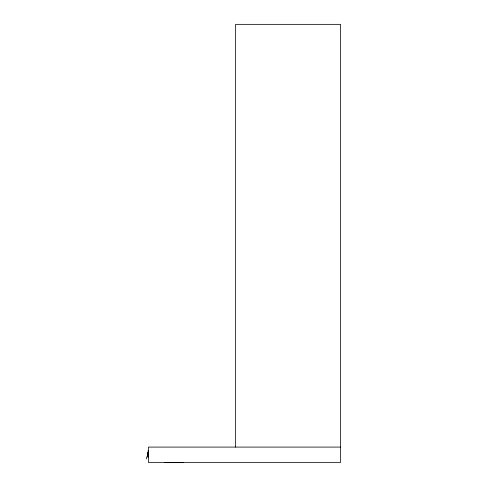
<?xml version="1.0" encoding="UTF-8"?>
<svg xmlns="http://www.w3.org/2000/svg" width="487" height="487" viewBox="0 0 487 487"><rect width="100%" height="100%" fill="white"/><g stroke="black" fill="none" stroke-linecap="round" stroke-linejoin="round"><path stroke-width="0.73" d="M340.541 447.09L148.383 447.09L148.383 462.461L340.541 462.461L340.541 24.35L235.623 24.35L235.623 447.09M148.383 452.113L147.999 452.113L147.999 457.135M164.862 462.65L183.599 462.65M148.194 450.384L148.194 455.686M147.805 452.575L147.805 457.116M146.459 456.769L146.459 458.931"/></g></svg>
